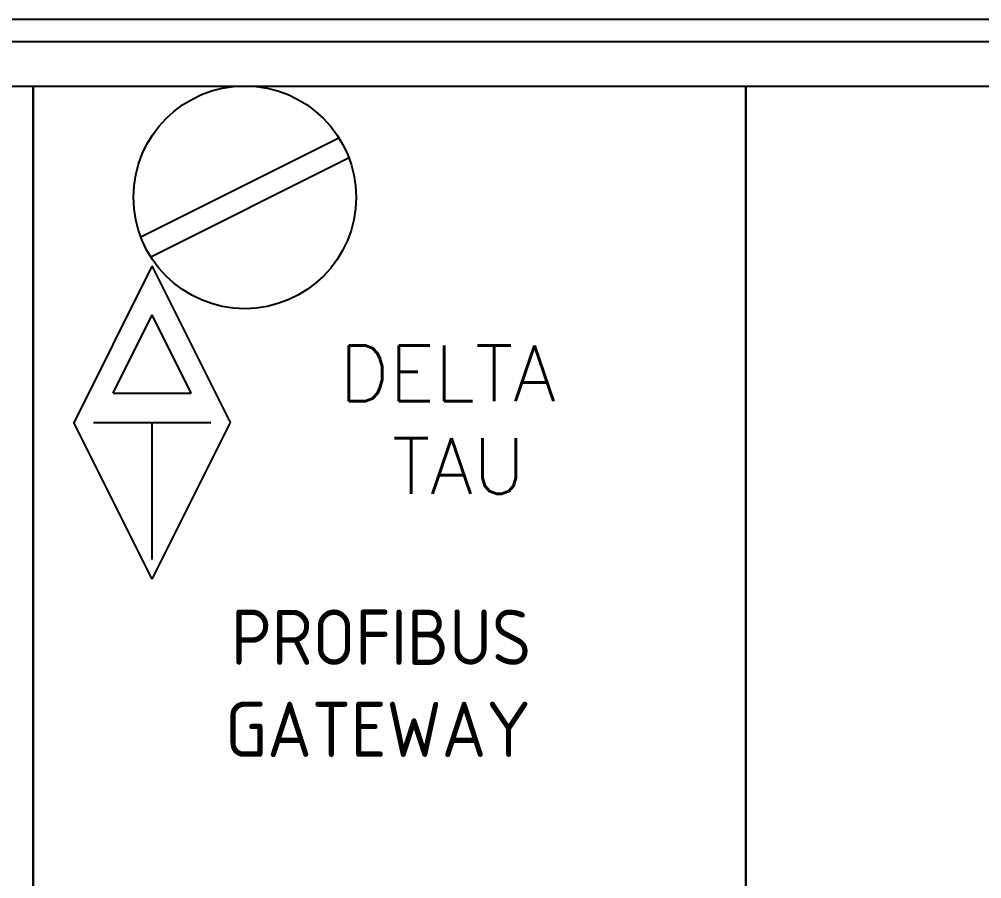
# Model space of a CAD drawing. Extents: x 0 to 34, y 0 to 22.
# Drawn here: x 16.519 to 16.7131, y 13.6894 to 13.8627 of the extents above; entities that cross this region are included whole.
import ezdxf

# ---------------------------------------------------------------- set-up
doc = ezdxf.new("R2010")
doc.units = 0
doc.header["$LTSCALE"] = 0.375
doc.header["$MEASUREMENT"] = 0
doc.linetypes.add('Standard', pattern=[0])
for name, color, linetype in [('6', 3, 'Continuous'), ('Free_graphics', 2, 'Continuous'), ('Texts', 2, 'Continuous')]:
    doc.layers.add(name, color=color, linetype=linetype)
doc.styles.add('EPLFONT_00', font='simplex.shx', dxfattribs={"width": 0.8})
doc.styles.get("Standard").update_dxf_attribs({"font": 'isocp.shx'})

msp = doc.modelspace()

# ---------------------------------------------------------------- linework, layer by layer
at = {"layer": 'Free_graphics', "color": 2, "linetype": 'Standard', "lineweight": -3}
for p, q in [((15.68635, 13.86271), (17.98612, 13.86271)), ((15.68635, 13.86271), (17.98612, 13.86271)), ((15.69084, 13.85822), (17.98163, 13.85822)), ((15.69084, 13.85822), (17.98163, 13.85822)), ((16.37808, 13.84923), (16.52181, 13.84923)), ((16.37808, 13.84923), (16.52181, 13.84923)), ((16.52181, 12.93741), (16.52181, 13.84923)), ((16.52181, 13.84923), (16.66555, 13.84923)), ((16.52181, 12.93741), (16.52181, 13.84923)), ((16.52181, 13.84923), (16.52181, 12.93741)), ((16.52181, 13.84923), (16.52181, 12.93741)), ((16.52181, 12.93741), (16.52181, 13.84923)), ((16.52181, 13.84923), (16.66555, 13.84923)), ((16.52181, 12.93741), (16.52181, 13.84923)), ((16.52181, 13.84923), (16.52181, 12.93741)), ((16.52181, 13.84923), (16.52181, 12.93741)), ((16.66555, 13.84923), (16.66555, 12.93741)), ((16.66555, 13.84923), (16.80928, 13.84923)), ((16.66555, 12.93741), (16.66555, 13.84923)), ((16.66555, 13.84923), (16.66555, 12.93741)), ((16.66555, 13.84923), (16.80928, 13.84923)), ((16.66555, 12.93741), (16.66555, 13.84923)), ((16.54337, 13.81876), (16.58355, 13.83885)), ((16.54337, 13.81876), (16.58355, 13.83885)), ((16.54539, 13.81474), (16.58556, 13.83482)), ((16.54539, 13.81474), (16.58556, 13.83482))]:
    msp.add_line(p, q, dxfattribs=at)
at = {"layer": 'Free_graphics', "color": 4, "linetype": 'Standard', "lineweight": -3}
for p, q in [((16.52181, 12.93741), (16.52181, 13.84923)), ((16.52181, 13.84923), (16.66555, 13.84923)), ((16.52181, 12.93741), (16.52181, 13.84923)), ((16.52181, 13.84923), (16.66555, 13.84923)), ((16.66555, 13.84923), (16.66555, 12.93741)), ((16.66555, 13.84923), (16.66555, 12.93741)), ((16.66555, 13.84923), (16.80928, 13.84923))]:
    msp.add_line(p, q, dxfattribs=at)
at = {"layer": 'Free_graphics', "color": 3, "linetype": 'Standard', "lineweight": -3}
for p, q in [((16.53004, 13.78135), (16.54582, 13.81294)), ((16.53004, 13.78135), (16.54582, 13.81294)), ((16.56159, 13.78139), (16.54582, 13.81298)), ((16.56159, 13.78139), (16.54582, 13.81298)), ((16.53795, 13.78732), (16.54582, 13.80309)), ((16.53795, 13.78732), (16.54582, 13.80309)), ((16.55369, 13.78732), (16.54582, 13.80309)), ((16.55369, 13.78732), (16.54582, 13.80309)), ((16.53791, 13.78732), (16.55369, 13.78732)), ((16.53791, 13.78732), (16.55369, 13.78732)), ((16.54578, 13.7498), (16.53001, 13.78139)), ((16.54578, 13.7498), (16.53001, 13.78139)), ((16.53396, 13.78139), (16.55764, 13.78139)), ((16.53396, 13.78139), (16.55764, 13.78139)), ((16.54582, 13.75376), (16.54582, 13.78139)), ((16.54582, 13.7498), (16.56159, 13.78139)), ((16.54582, 13.75376), (16.54582, 13.78139)), ((16.54582, 13.7498), (16.56159, 13.78139))]:
    msp.add_line(p, q, dxfattribs=at)
at = {"layer": 'Free_graphics', "color": 2, "linetype": 'Standard', "lineweight": -3}
msp.add_circle((16.56447, 13.82681), 0.02246, dxfattribs=at)
msp.add_circle((16.56447, 13.82681), 0.02246, dxfattribs=at)

# ---------------------------------------------------------------- texts
at = {"layer": '6', "lineweight": -3}
for s, p in [('PROFIBUS', (16.56168, 13.73253)), ('GATEWAY', (16.56051, 13.71396))]:
    msp.add_text(s, height=0.011133, dxfattribs=at).set_placement(p)
at = {"layer": 'Texts', "color": 3, "lineweight": -3, "style": 'EPLFONT_00'}
for s, p in [('DELTA', (16.58353, 13.78573)), ('DELTA', (16.58353, 13.78573)), ('TAU', (16.59417, 13.76704)), ('TAU', (16.59417, 13.76704))]:
    msp.add_text(s, height=0.011211, dxfattribs=at).set_placement(p)

doc.saveas('drawing.dxf')
